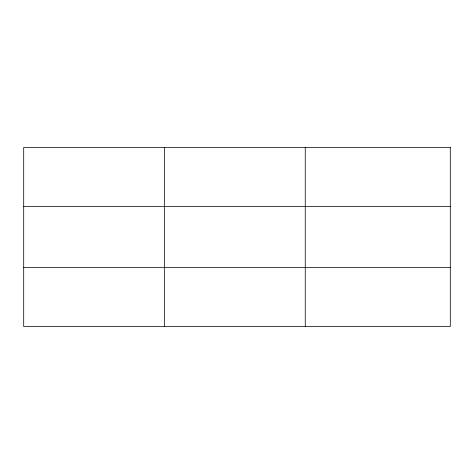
<?xml version="1.0" encoding="UTF-8"?>
<svg xmlns="http://www.w3.org/2000/svg" width="474" height="474" viewBox="0 0 474 474"><rect width="100%" height="100%" fill="white"/><g stroke="black" fill="none" stroke-linecap="round" stroke-linejoin="round"><path stroke-width="0.71" d="M164.478 326.527L164.478 147.473M305.256 326.527L305.256 147.473M23.7 206.563L450.3 206.563M23.7 267.437L450.3 267.437M450.3 147.473L450.3 326.527L23.7 326.527L23.7 147.473L450.3 147.473"/></g></svg>
